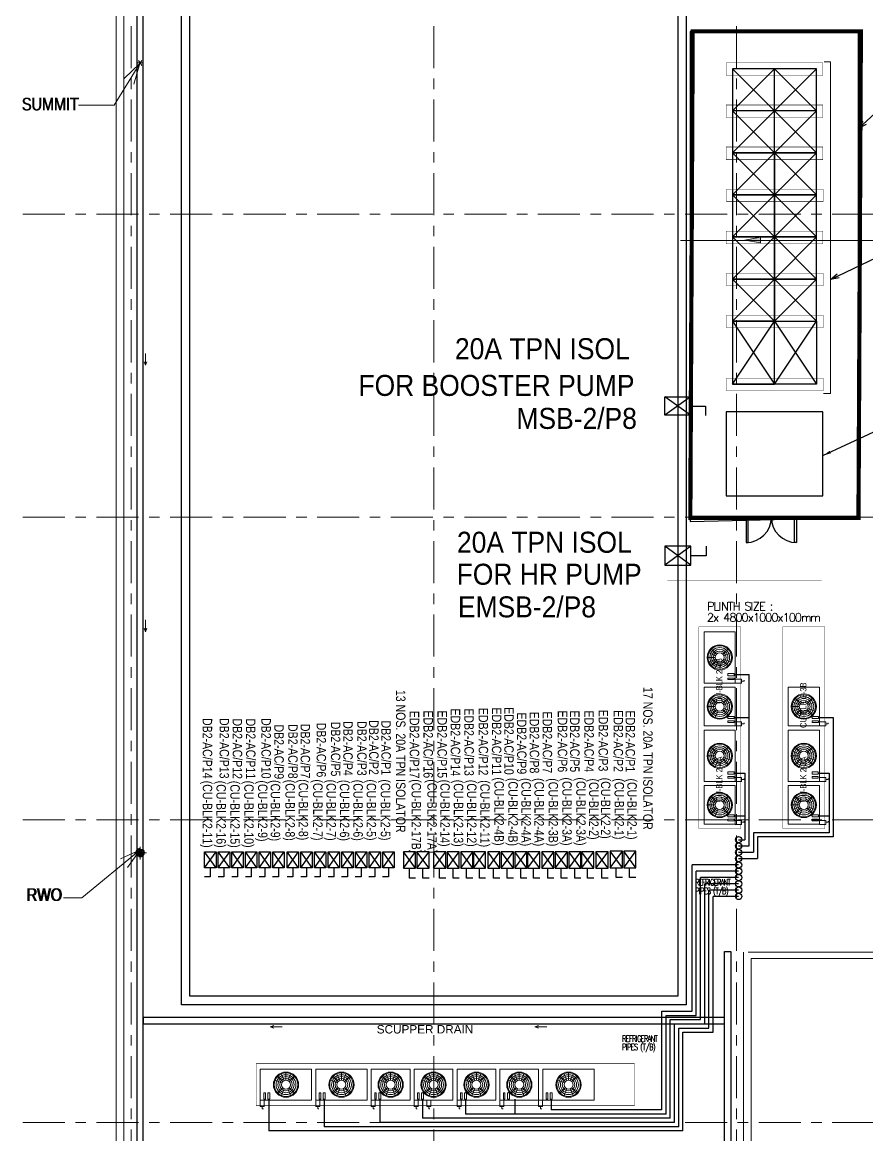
# Model space of a CAD drawing. Header units: millimetres. Extents: x -1834842 to 700335, y -490313101 to 518363.
# Drawn here: x -1215234 to -1195149, y 247276 to 273738 of the extents above; entities that cross this region are included whole.
import ezdxf
from ezdxf.lldxf.tags import DXFTag

# ---------------------------------------------------------------- set-up
doc = ezdxf.new("R2010")
doc.units = ezdxf.units.MM
doc.header["$LTSCALE"] = 0.5
for name, pattern in [('HIDDEN', [9.525, 6.35, -3.175]), ('IDA - Grid Line', [3500, 2000, -500, 500, -500]), ('IDA - Hidden 065', [537.5, 375, -162.5]), ('IDA - Hidden 2-1', [750, 500, -250])]:
    doc.linetypes.add(name, pattern=pattern)
doc.layers.get('0').update_dxf_attribs({"color": 8})
for name, color, linetype in [('0-LOWER ROOF', 7, 'Continuous'), ('E-_LITG _ CKT -EDB', 160, 'HIDDEN'), ('E-Cable Tray', 30, 'CABLE'), ('E-P-Iso-DB', 1, 'Continuous'), ('E-P-Iso-EDB', 160, 'Continuous'), ('E-PWR-FCU', 6, 'Continuous'), ('FENCE LINE', 7, 'S-FENCE'), ('M-_ACON-MVEN-_N', 222, 'Continuous'), ('M-_DWAT----_E-N', 1, 'Continuous'), ('M-_DWATCOPI_E-N', 1, 'Continuous'), ('M-_FIRE----_T-_N', 3, 'Continuous'), ('M-_SANITEXT', 160, 'Continuous'), ('M-ACMV_Condensing Unit', 222, 'Continuous'), ('M-ACMV_Plinth', 5, 'Continuous'), ('M-ACMV_Ref Pipe', 134, '500-1-RP')]:
    doc.layers.add(name, color=color, linetype=linetype)
for name, color, linetype, lineweight in [('A-_ANOT----_A', 7, 'Continuous', 9), ('A-_ANOTTEXT_T', 7, 'Continuous', 9), ('M-_WATR----_E', 7, 'Continuous', 9), ('M-ACMV TEXT', 7, 'Continuous', 5), ('M-ACMV_Control Panel', 1, 'Continuous', 20), ('M-ACMV_Power', 8, 'REFRIGERANT', 25)]:
    doc.layers.add(name, color=color, linetype=linetype, lineweight=lineweight)
for name, color, linetype, lineweight, true_color in [('A-_DETA----_E-1', 6, 'Continuous', 9, 0xff00ff), ('A-_DETA----_E-2', 6, 'IDA - Hidden 065', 9, 0xff00ff), ('A-_DETA----_E-4', 6, 'IDA - Hidden 2-1', 9, 0xff00ff), ('A-_FLOR----_E', 6, 'Continuous', 9, 0xff00ff), ('A-_GENM----_M-9', 5, 'Continuous', 9, 0x0000ff), ('A-_WALL----_E', 6, 'Continuous', 9, 0xff00ff), ('M-_SANIFIXR_E', 6, 'Continuous', 9, 0xff00ff), ('M-_WATR----_E-1', 7, 'Continuous', 9, 0x007f00), ('S-_ANOTGRID_E-1', 9, 'IDA - Grid Line', 9, 0x808080)]:
    doc.layers.add(name, color=color, linetype=linetype, lineweight=lineweight, true_color=true_color)
doc.styles.add('Arial', font='arial.ttf', dxfattribs={"height": 375})
doc.styles.add('Arial Narrow', font='ARIALN.TTF', dxfattribs={"height": 250})
doc.styles.add('Arial Narrow_1', font='ARIALN.TTF', dxfattribs={"height": 90})
doc.styles.add('Arial_3', font='arial.ttf', dxfattribs={"height": 200})
doc.styles.add('ROMANS', font='romans', dxfattribs={"width": 0.75})
doc.styles.add('Style1', font='IC-simplex.shx', dxfattribs={"width": 0.75})
doc.styles.add('X_PSA-022_GRID$0$Arial Narrow', font='ARIALN.TTF')
doc.linetypes.add('500-1-RP', pattern='A,0.75,-0.5,0.75,-0.5,0.75,-0.5,0.75,-1.7,["RP",Standard,S=1,R=0,X=-1,Y=-0.5],-1.7', length=7.9)
tags = doc.linetypes.add('CABLE', pattern='A,40.443179,-4.660885,["CABLE LADDER",Style1,S=5,R=0,X=0,Y=-2.033496],-62.011117,80.886358,-4.367502,["CABLE LADDER",Style1,S=5,R=0,X=0,Y=-2.033496],-59.907263,40.443179', length=292.719483).pattern_tags.tags
tags[19] = DXFTag(74, 10)
tags[6] = DXFTag(74, 10)
tags = doc.linetypes.add('ELE-TRUNKING', pattern='A,60.459334,-4.675852,["ELE",Style1,S=5.6,R=0,X=0,Y=-2.875468],-19.688702', length=84.823888).pattern_tags.tags
tags[6] = DXFTag(74, 10)
doc.linetypes.add('REFRIGERANT', pattern='A,15,-5.08,["R",Standard,S=2.54,R=0,X=-2.54,Y=-1.27],-5.08', length=25.16)
tags = doc.linetypes.add('S-FENCE', pattern='A,0.3,-0.1,["/",Standard,S=0.1,R=0,X=-0.05,Y=-0.05],-0.1', length=0.5).pattern_tags.tags
tags[15:16] = [DXFTag(74, 4), DXFTag(75, 0), DXFTag(340, '0'), DXFTag(46, 1.0), DXFTag(50, 0.0), DXFTag(44, 0.0), DXFTag(45, 0.0)]
tags[4:5] = [DXFTag(74, 4), DXFTag(75, 0), DXFTag(340, '0'), DXFTag(46, 1.0), DXFTag(50, 0.0), DXFTag(44, 0.0), DXFTag(45, 0.0)]
doc.dimstyles.new('STANDARD$7', dxfattribs={"dimscale": 500, "dimtxt": 3, "dimasz": 2, "dimexe": 3, "dimexo": 2, "dimgap": 2, "dimtad": 0, "dimdec": 1, "dimzin": 15, "dimdsep": 46, "dimtxsty": 'ROMANS', "dimcen": 2, "dimdle": 3, "dimclrd": 256, "dimclre": 256, "dimclrt": 6, "dimadec": 0, "dimazin": 0, "dimtfac": 1, "dimtdec": 1, "dimtix": 1, "dimtmove": 2, "dimatfit": 3, "dimfxl": 1, "dimtolj": 1, "dimtzin": 15, "dimarcsym": 0})
doc.dimstyles.new('X_PSA-022_GRID$0$KCL-200', dxfattribs={"dimscale": 200, "dimtxt": 2.5, "dimasz": 1.5, "dimexe": 1, "dimexo": 1, "dimgap": 1, "dimtad": 1, "dimdec": 0, "dimzin": 0, "dimdsep": 46, "dimtxsty": 'X_PSA-022_GRID$0$Arial Narrow', "dimblk": 'X_PSA-022_GRID$0$_ARCHTICK', "dimcen": 1.5, "dimdle": 1, "dimclrt": 256, "dimadec": 0, "dimazin": 0, "dimtfac": 1, "dimtdec": 0, "dimtix": 1, "dimtmove": 2, "dimatfit": 3, "dimfxl": 1, "dimtolj": 1, "dimtzin": 0, "dimlwd": -1, "dimlwe": -1, "dimarcsym": 0})

# ---------------------------------------------------------------- blocks, each defined once
blk = doc.blocks.new('ACMV ISOL')
at = {"layer": 'E-P-Iso-DB'}
for p, q in [((0, 612), (0, 967)), ((0, 967), (229, 967)), ((-221, 612), (221, 0)), ((221, 612), (-221, 0))]:
    blk.add_line(p, q, dxfattribs=at)
blk.add_lwpolyline([(-221, 612), (221, 612), (221, 0), (-221, 0)], close=True, dxfattribs=at)
blk = doc.blocks.new('3P ISO EDB')
at = {"layer": 'E-P-Iso-EDB'}
for p, q in [((-336, 530), (47, 9)), ((47, 530), (-336, 9))]:
    blk.add_line(p, q, dxfattribs=at)
blk.add_lwpolyline([(47, 837), (-149, 837), (-149, 530)], dxfattribs=at)
blk.add_lwpolyline([(-336, 530), (47, 530), (47, 9), (-336, 9)], close=True, dxfattribs=at)
blk = doc.blocks.new('3P ISO DB')
at = {"layer": 'E-P-Iso-DB'}
for p, q in [((149, 455), (149, 677)), ((149, 677), (292, 677)), ((11, 455), (287, 72)), ((287, 455), (11, 72))]:
    blk.add_line(p, q, dxfattribs=at)
blk.add_lwpolyline([(11, 455), (287, 455), (287, 72), (11, 72)], close=True, dxfattribs=at)
blk = doc.blocks.new('IDA - Floor Trap Cover - Floor Trap Cover-4017786-BLK2 LOWER ROOF RAIN WATER DOWN PIPE')
at = {"layer": 'M-_SANIFIXR_E'}
for p, q in [((-75, -75), (-75, 75)), ((-13, 54), (-13, 67)), ((-13, 67), (12, 67)), ((12, 67), (12, 54)), ((75, 75), (75, -75)), ((75, -75), (-75, -75))]:
    blk.add_line(p, q, dxfattribs=at)
for centre in [(-45, 0), (-44, 11), (-39, 23), (-33, 0), (-32, 32), (-30, 12), (-23, 39), (-23, 23), (-20, 0), (-14, 14), (-12, 30), (-11, 44), (-5, 5), (0, 45), (0, 33), (0, 20), (5, 5), (11, 44), (12, 30), (14, 14), (20, 0), (23, 39), (23, 23), (30, 12), (32, 32), (33, 0), (39, 23), (44, 11), (45, 0), (-44, -11), (-39, -23), (-32, -32), (-30, -12), (-23, -23), (-23, -39), (-14, -14), (-12, -30), (-11, -44), (-5, -5), (0, -20), (0, -33), (0, -45), (5, -5), (11, -44), (12, -30), (14, -14), (23, -23), (23, -39), (30, -12), (32, -32), (39, -23), (44, -11)]:
    blk.add_circle(centre, 5, dxfattribs=at)
for centre, radius, start, end in [((0, 0), 55, 103.1366, 256.95), ((0, 0), 55, 283.05, 76.8634), ((0, -55), 12.5, 173.475, 6.525)]:
    blk.add_arc(centre, radius, start, end, dxfattribs=at)
blk = doc.blocks.new('blk2 drain arrow - blk2 drain arrow-4025471-BLK2 LOWER ROOF RAIN WATER DOWN PIPE')
at = {"layer": 'A-_GENM----_M-9'}
for p, q in [((-285, 0), (-198, 32)), ((0, 0), (-285, 0)), ((-285, 0), (-198, -32))]:
    blk.add_line(p, q, dxfattribs=at)
blk = doc.blocks.new('PUCY')
at = {"layer": 'M-_ACON-MVEN-_N', "color": 8, "linetype": 'ByBlock', "lineweight": 0, "ltscale": 100}
for p, q in [((1101653, 56603), (1101653, 55863)), ((1101653, 56603), (1102573, 56603)), ((1102037, 56309), (1101901, 56445)), ((1101998, 56510), (1102072, 56332)), ((1102154, 56332), (1102228, 56510)), ((1102189, 56309), (1102325, 56445)), ((1102573, 56603), (1102573, 55863)), ((1101901, 56021), (1102037, 56157)), ((1101998, 55956), (1102072, 56134)), ((1102113, 55933), (1102113, 56126)), ((1102154, 56134), (1102228, 55956)), ((1102325, 56021), (1102189, 56157)), ((1102390, 56118), (1102212, 56192)), ((1101653, 55863), (1102573, 55863))]:
    blk.add_line(p, q, dxfattribs=at)
at = {"layer": 'M-_ACON-MVEN-_N', "color": 8, "lineweight": 0}
for points in [[(1102348, 56428), (1102348, 56578), (1102398, 56578), (1102398, 56428)], [(1102454, 56428), (1102454, 56578), (1102492, 56578), (1102492, 56428)]]:
    blk.add_lwpolyline(points, close=True, dxfattribs=at)
at = {"layer": 'M-_ACON-MVEN-_N', "color": 8, "linetype": 'ByBlock', "lineweight": 0, "ltscale": 100}
for radius in [300, 279, 236, 193, 193, 150, 107]:
    blk.add_circle((1102113, 56233), radius, dxfattribs=at)
blk = doc.blocks.new('A$C8dc4c4a2')
at = {"layer": 'M-ACMV_Control Panel', "color": 8, "lineweight": 5}
blk.add_lwpolyline([(0, 57), (0, -38), (151, -38), (151, 57)], close=True, dxfattribs=at)
blk.add_lwpolyline([(151, 10), (208, 10), (208, 35)], dxfattribs=at)
blk = doc.blocks.new('A$C85aab3c4')
at = {"layer": 'M-ACMV_Condensing Unit', "color": 8, "linetype": 'ByBlock', "lineweight": 0, "ltscale": 100}
for p, q in [((-610, 0), (-610, -740)), ((-610, 0), (610, 0)), ((610, 0), (610, -740)), ((-76, -294), (-212, -158)), ((-115, -93), (-41, -271)), ((41, -271), (115, -93)), ((76, -294), (212, -158)), ((-212, -582), (-76, -446)), ((-115, -647), (-41, -469)), ((0, -670), (0, -477)), ((41, -469), (115, -647)), ((212, -582), (76, -446)), ((277, -485), (99, -411)), ((-610, -740), (610, -740))]:
    blk.add_line(p, q, dxfattribs=at)
at = {"layer": 'M-ACMV_Condensing Unit', "color": 8, "lineweight": 0}
for points in [[(385, -175), (385, -25), (435, -25), (435, -175)], [(491, -175), (491, -25), (529, -25), (529, -175)]]:
    blk.add_lwpolyline(points, close=True, dxfattribs=at)
at = {"layer": 'M-ACMV_Condensing Unit', "color": 8, "linetype": 'ByBlock', "lineweight": 0, "ltscale": 100}
for radius in [300, 279, 236, 193, 193, 150, 107]:
    blk.add_circle((0, -370), radius, dxfattribs=at)
blk = doc.blocks.new('X_PSA-022_GRID$0$_ARCHTICK')
at = {"linetype": 'ByBlock', "const_width": 0.267}
blk.add_lwpolyline([(0.47, 0.47), (-0.47, -0.47)], dxfattribs=at)
blk = doc.blocks.new('BLK2-LOWER ROOF')
at = {"layer": 'A-_ANOTTEXT_T'}
blk.add_hatch(color=8, dxfattribs=at).paths.add_polyline_path([(-34990.2, -82564.7), (-34615.2, -82630.8), (-34615.2, -82498.6)])
at = {"color": 8}
for points in [[(-49302.9, -118020.9), (-49302.9, -38670.9), (-49452.9, -38670.9), (-49452.9, -118020.9)], [(-48391.8, -50907.3), (-36387.8, -50907.3), (-36387.8, -100753), (-48391.8, -100753)], [(-48191.8, -51107.3), (-36587.8, -51107.3), (-36587.8, -100553), (-48191.8, -100553)], [(-35476.6, -118022.4), (-35476.6, -99490.9), (-35326.6, -99490.9), (-35326.6, -118022.4)], [(-49302.9, -101208), (-35476.6, -101208), (-35476.6, -101058), (-49302.9, -101058)]]:
    blk.add_lwpolyline(points, close=True, dxfattribs=at)
at = {"color": 8, "lineweight": 9}
blk.add_lwpolyline([(-33100.8, -78324.3), (-32952.2, -78324.3), (-32952.2, -86213.1), (-33117.5, -86213.1)], dxfattribs=at)
at = {"layer": 'A-_ANOTTEXT_T', "color": 8}
for p, q in [((-49378, -78364.1), (-49994.3, -79359.8)), ((-49378, -78364.1), (-49994.3, -79359.8)), ((-49378, -78364.1), (-49755.1, -78718.7)), ((-49378, -78364.1), (-49755.1, -78718.7)), ((-49378, -78364.1), (-49527.3, -78859.8)), ((-49378, -78364.1), (-49527.3, -78859.8)), ((-50405.4, -79359.8), (-50840.8, -79359.8)), ((-50405.4, -79359.8), (-50840.8, -79359.8)), ((-49994.3, -79359.8), (-50405.4, -79359.8)), ((-49994.3, -79359.8), (-50405.4, -79359.8)), ((-34615.2, -82498.6), (-34990.2, -82564.7)), ((-34615.2, -82630.8), (-34615.2, -82498.6)), ((-36521.8, -82574.7), (-19645.6, -82574.7)), ((-34990.2, -82564.7), (-34615.2, -82630.8)), ((-49371.8, -97071.4), (-50762.9, -98211.1)), ((-49371.8, -97071.4), (-50762.9, -98211.1)), ((-49371.8, -97071.4), (-49843.5, -97284.6)), ((-49371.8, -97071.4), (-49843.5, -97284.6)), ((-49371.8, -97071.4), (-49673.7, -97491.9)), ((-49371.8, -97071.4), (-49673.7, -97491.9)), ((-50762.9, -98211.1), (-51197.9, -98211.1)), ((-50762.9, -98211.1), (-51197.9, -98211.1))]:
    blk.add_line(p, q, dxfattribs=at)
at = {"layer": 'A-_DETA----_E-1', "color": 8}
for p, q in [((-49372.9, -78352.4), (-49415.9, -78290.9)), ((-49372.9, -78352.4), (-49415.9, -78290.9)), ((-49372.9, -78352.4), (-49329.9, -78290.9)), ((-49372.9, -78352.4), (-49329.9, -78290.9)), ((-49447.9, -78352.4), (-49297.9, -78352.4)), ((-49447.9, -78352.4), (-49297.9, -78352.4)), ((-49372.9, -78352.4), (-49415.9, -78413.8)), ((-49372.9, -78352.4), (-49415.9, -78413.8)), ((-49372.9, -78352.4), (-49332.8, -78409.7)), ((-49372.9, -78352.4), (-49332.8, -78409.7))]:
    blk.add_line(p, q, dxfattribs=at)
at = {"layer": 'A-_DETA----_E-2', "color": 8}
blk.add_circle((-49373.5, -97135.8), 100, dxfattribs=at)
blk.add_circle((-49373.5, -97135.8), 100, dxfattribs=at)
at = {"layer": 'A-_DETA----_E-4', "color": 8}
blk.add_circle((-49377.3, -97134.1), 75, dxfattribs=at)
blk.add_circle((-49377.3, -97134.1), 75, dxfattribs=at)
at = {"layer": 'A-_FLOR----_E', "color": 8}
for p, q in [((-49453.8, -97211.1), (-49453.8, -97061.1)), ((-49453.8, -97061.1), (-49303.8, -97061.1)), ((-49453.8, -97211.1), (-49453.8, -97061.1)), ((-49453.8, -97061.1), (-49303.8, -97061.1)), ((-49303.8, -97211.1), (-49453.8, -97211.1)), ((-49303.8, -97211.1), (-49453.8, -97211.1))]:
    blk.add_line(p, q, dxfattribs=at)
at = {"layer": 'A-_GENM----_M-9', "color": 8}
for p, q in [((-49244.7, -85544.6), (-49276.3, -85457.9)), ((-49244.7, -85259.6), (-49244.7, -85544.6)), ((-49244.7, -85544.6), (-49213.2, -85457.9)), ((-49244.7, -91884.6), (-49276.3, -91797.9)), ((-49244.7, -91599.6), (-49244.7, -91884.6)), ((-49244.7, -91884.6), (-49213.2, -91797.9)), ((-46279.3, -101282), (-46192.7, -101250.4)), ((-46279.3, -101282), (-46192.7, -101313.5)), ((-45994.3, -101282), (-46279.3, -101282)), ((-39986.2, -101282), (-39899.5, -101250.4)), ((-39986.2, -101282), (-39899.5, -101313.5)), ((-39701.2, -101282), (-39986.2, -101282))]:
    blk.add_line(p, q, dxfattribs=at)
at = {"layer": 'A-_WALL----_E', "color": 8}
for p, q in [((-49939.8, -118227.4), (-49939.8, -38477.4)), ((-49759.8, -38627.4), (-49759.8, -118077.4)), ((-35019.8, -118077.4), (-35019.8, -99502.4)), ((-34914.8, -99502.4), (-31039.8, -99502.4)), ((-34839.8, -99652.4), (-34839.8, -118227.4)), ((-31039.8, -99652.4), (-34839.8, -99652.4))]:
    blk.add_line(p, q, dxfattribs=at)
at = {"layer": 'FENCE LINE', "color": 8, "ltscale": 2500}
for p, q in [((-32288.2, -77598), (-36288.2, -77602.1)), ((-36288.2, -77602.1), (-36288.2, -89262.1)), ((-32288.2, -89162.1), (-32288.2, -77598)), ((-36288.2, -89262.1), (-32288.2, -89162.1))]:
    blk.add_line(p, q, dxfattribs=at)
at = {"layer": 'FENCE LINE', "color": 8}
for p, q in [((-34960.7, -89162.1), (-34960.7, -89762.1)), ((-34910.7, -89762.1), (-34910.7, -89162.1)), ((-33810.7, -89762.1), (-33810.7, -89162.1)), ((-33760.7, -89162.1), (-33760.7, -89762.1)), ((-34960.7, -89762.1), (-34910.7, -89762.1)), ((-33760.7, -89762.1), (-33810.7, -89762.1))]:
    blk.add_line(p, q, dxfattribs=at)
at = {"layer": 'FENCE LINE', "color": 8, "ltscale": 2500, "const_width": 100}
blk.add_lwpolyline([(-32288.2, -89172.7), (-36288.2, -89173.1), (-36231.1, -77600.2), (-32231.1, -77599.8)], close=True, dxfattribs=at)
at = {"layer": 'FENCE LINE', "color": 8}
for centre, start, end in [((-34960.7, -89162.1), 270, 0), ((-33760.7, -89162.1), 180, 270)]:
    blk.add_arc(centre, 600, start, end, dxfattribs=at)
at = {"layer": 'M-_DWAT----_E-N', "color": 8}
for p, q in [((-35288.2, -78492.1), (-34288.2, -79492.1)), ((-35288.2, -78492.1), (-34288.2, -79492.1)), ((-35288.2, -78492.1), (-34288.2, -79492.1)), ((-35288.2, -78492.1), (-34288.2, -79492.1)), ((-35288.2, -78492.1), (-34288.2, -79492.1)), ((-35288.2, -78492.1), (-34288.2, -79492.1)), ((-35288.2, -79492.1), (-34288.2, -78492.1)), ((-35288.2, -78492.1), (-34288.2, -79492.1)), ((-34288.2, -80492.1), (-34288.2, -78492.1)), ((-34288.2, -80492.1), (-34288.2, -78492.1)), ((-34288.2, -79492.1), (-33288.2, -78492.1)), ((-34288.2, -78492.1), (-33288.2, -79492.1)), ((-34288.2, -80492.1), (-34288.2, -78492.1)), ((-34288.2, -80492.1), (-34288.2, -78492.1)), ((-34288.2, -79492.1), (-33288.2, -78492.1)), ((-34288.2, -78492.1), (-33288.2, -79492.1)), ((-34288.2, -80492.1), (-34288.2, -78492.1)), ((-34288.2, -80492.1), (-34288.2, -78492.1)), ((-34288.2, -79492.1), (-33288.2, -78492.1)), ((-34288.2, -78492.1), (-33288.2, -79492.1)), ((-34288.2, -80492.1), (-34288.2, -78492.1)), ((-34288.2, -80492.1), (-34288.2, -78492.1)), ((-34288.2, -79492.1), (-33288.2, -78492.1)), ((-34288.2, -78492.1), (-33288.2, -79492.1)), ((-34288.2, -80492.1), (-34288.2, -78492.1)), ((-34288.2, -80492.1), (-34288.2, -78492.1)), ((-34288.2, -79492.1), (-33288.2, -78492.1)), ((-34288.2, -78492.1), (-33288.2, -79492.1)), ((-34288.2, -80492.1), (-34288.2, -78492.1)), ((-34288.2, -80492.1), (-34288.2, -78492.1)), ((-34288.2, -79492.1), (-33288.2, -78492.1)), ((-34288.2, -78492.1), (-33288.2, -79492.1)), ((-34288.2, -80492.1), (-34288.2, -78492.1)), ((-34288.2, -80492.1), (-34288.2, -78492.1)), ((-34288.2, -79492.1), (-33288.2, -78492.1)), ((-34288.2, -78492.1), (-33288.2, -79492.1)), ((-33288.2, -79492.1), (-35288.2, -79492.1)), ((-35288.2, -80492.1), (-34288.2, -79492.1)), ((-35288.2, -79492.1), (-34288.2, -80492.1)), ((-33288.2, -79492.1), (-35288.2, -79492.1)), ((-35288.2, -80492.1), (-34288.2, -79492.1)), ((-35288.2, -79492.1), (-34288.2, -80492.1)), ((-33288.2, -79492.1), (-35288.2, -79492.1)), ((-35288.2, -80492.1), (-34288.2, -79492.1)), ((-35288.2, -79492.1), (-34288.2, -80492.1)), ((-35288.2, -80492.1), (-34288.2, -79492.1)), ((-35288.2, -79492.1), (-34288.2, -80492.1)), ((-35288.2, -80492.1), (-34288.2, -79492.1)), ((-35288.2, -79492.1), (-34288.2, -80492.1)), ((-33288.2, -79492.1), (-35288.2, -79492.1)), ((-35288.2, -80492.1), (-34288.2, -79492.1)), ((-35288.2, -79492.1), (-34288.2, -80492.1)), ((-35288.2, -80492.1), (-34288.2, -79492.1)), ((-35288.2, -79492.1), (-34288.2, -80492.1)), ((-34288.2, -80492.1), (-33288.2, -79492.1)), ((-34288.2, -79492.1), (-33288.2, -80492.1)), ((-34288.2, -80492.1), (-33288.2, -79492.1)), ((-34288.2, -79492.1), (-33288.2, -80492.1)), ((-34288.2, -80492.1), (-33288.2, -79492.1)), ((-34288.2, -79492.1), (-33288.2, -80492.1)), ((-34288.2, -80492.1), (-33288.2, -79492.1)), ((-34288.2, -79492.1), (-33288.2, -80492.1)), ((-34288.2, -80492.1), (-33288.2, -79492.1)), ((-34288.2, -79492.1), (-33288.2, -80492.1)), ((-34288.2, -80492.1), (-33288.2, -79492.1)), ((-34288.2, -79492.1), (-33288.2, -80492.1)), ((-34288.2, -80492.1), (-33288.2, -79492.1)), ((-34288.2, -79492.1), (-33288.2, -80492.1)), ((-35288.2, -81492.1), (-34288.2, -80492.1)), ((-35288.2, -80492.1), (-34288.2, -81492.1)), ((-34288.2, -81492.1), (-33288.2, -80492.1)), ((-34288.2, -80492.1), (-33288.2, -81492.1)), ((-33288.2, -81492.1), (-35288.2, -81492.1)), ((-33288.2, -81492.1), (-35288.2, -81492.1)), ((-33288.2, -81492.1), (-35288.2, -81492.1)), ((-33288.2, -81492.1), (-35288.2, -81492.1)), ((-35288.2, -82492.1), (-34288.2, -81492.1)), ((-35288.2, -81492.1), (-34288.2, -82492.1)), ((-34288.2, -82492.1), (-33288.2, -81492.1)), ((-34288.2, -81492.1), (-33288.2, -82492.1)), ((-33288.2, -82492.1), (-35288.2, -82492.1)), ((-33288.2, -82492.1), (-35288.2, -82492.1)), ((-33288.2, -82492.1), (-35288.2, -82492.1)), ((-33288.2, -82492.1), (-35288.2, -82492.1)), ((-35288.2, -83492.1), (-34288.2, -82492.1)), ((-35288.2, -82492.1), (-34288.2, -83492.1)), ((-34288.2, -83492.1), (-33288.2, -82492.1)), ((-34288.2, -82492.1), (-33288.2, -83492.1)), ((-33288.2, -83492.1), (-35288.2, -83492.1)), ((-33288.2, -83492.1), (-35288.2, -83492.1)), ((-33288.2, -83492.1), (-35288.2, -83492.1)), ((-33288.2, -83492.1), (-35288.2, -83492.1)), ((-35288.2, -84492.1), (-34288.2, -83492.1)), ((-35288.2, -83492.1), (-34288.2, -84492.1)), ((-34288.2, -84492.1), (-33288.2, -83492.1)), ((-34288.2, -83492.1), (-33288.2, -84492.1)), ((-35288.2, -84492.1), (-34288.2, -85992.1)), ((-35288.2, -85992.1), (-34288.2, -84492.1)), ((-34288.2, -85992.1), (-33288.2, -84492.1)), ((-34288.2, -84492.1), (-33288.2, -85992.1)), ((-33288.2, -85992.1), (-35288.2, -85992.1)), ((-33288.2, -85992.1), (-35288.2, -85992.1)), ((-33288.2, -85992.1), (-35288.2, -85992.1)), ((-33288.2, -85992.1), (-35288.2, -85992.1))]:
    blk.add_line(p, q, dxfattribs=at)
for points in [[(-33288.2, -78492.1), (-35288.2, -78492.1), (-35288.2, -80492.1), (-33288.2, -80492.1)], [(-33288.2, -78492.1), (-35288.2, -78492.1), (-35288.2, -80492.1), (-33288.2, -80492.1)], [(-33288.2, -78492.1), (-35288.2, -78492.1), (-35288.2, -80492.1), (-33288.2, -80492.1)], [(-33288.2, -78492.1), (-35288.2, -78492.1), (-35288.2, -81492.1), (-33288.2, -81492.1)], [(-34288.2, -81492.1), (-34288.2, -80492.1), (-35288.2, -80492.1), (-35288.2, -81492.1)], [(-33288.2, -81492.1), (-33288.2, -80492.1), (-34288.2, -80492.1), (-34288.2, -81492.1)], [(-34288.2, -82492.1), (-34288.2, -81492.1), (-35288.2, -81492.1), (-35288.2, -82492.1)], [(-33288.2, -82492.1), (-33288.2, -81492.1), (-34288.2, -81492.1), (-34288.2, -82492.1)], [(-34288.2, -83492.1), (-34288.2, -82492.1), (-35288.2, -82492.1), (-35288.2, -83492.1)], [(-33288.2, -83492.1), (-33288.2, -82492.1), (-34288.2, -82492.1), (-34288.2, -83492.1)], [(-34288.2, -84492.1), (-34288.2, -83492.1), (-35288.2, -83492.1), (-35288.2, -84492.1)], [(-33288.2, -84492.1), (-33288.2, -83492.1), (-34288.2, -83492.1), (-34288.2, -84492.1)], [(-34288.2, -85992.1), (-34288.2, -84492.1), (-35288.2, -84492.1), (-35288.2, -85992.1)], [(-34288.2, -85992.1), (-34288.2, -84492.1), (-33288.2, -84492.1), (-33288.2, -85992.1)]]:
    blk.add_lwpolyline(points, close=True, dxfattribs=at)
at = {"layer": 'M-_DWATCOPI_E-N', "color": 8}
blk.add_lwpolyline([(-33138.2, -88652.3), (-33138.2, -86652.3), (-35438.2, -86652.3), (-35438.2, -88652.3)], close=True, dxfattribs=at)
at = {"layer": 'M-_SANIFIXR_E', "color": 8}
for p, q in [((-49453.8, -97211.1), (-49453.8, -97061.1)), ((-49453.8, -97061.1), (-49303.8, -97061.1)), ((-49303.8, -97211.1), (-49453.8, -97211.1)), ((-49325.2, -97123.6), (-49311.3, -97123.6)), ((-49311.3, -97148.6), (-49325.2, -97148.6)), ((-49311.3, -97123.6), (-49311.3, -97148.6))]:
    blk.add_line(p, q, dxfattribs=at)
for centre in [(-49417.6, -97113.4), (-49410.6, -97104.3), (-49401.8, -97113.2), (-49401.5, -97097.3), (-49391.2, -97106.1), (-49390.1, -97092.6), (-49378.8, -97091.1), (-49378.8, -97103.6), (-49378.8, -97116.1), (-49367.4, -97092.6), (-49366.3, -97106.1), (-49356, -97097.3), (-49355.8, -97113.2), (-49347, -97104.3), (-49339.9, -97113.4), (-49423.8, -97136.1), (-49422.3, -97124.7), (-49422.3, -97147.5), (-49417.6, -97158.9), (-49411.3, -97136.1), (-49410.6, -97168), (-49408.8, -97123.7), (-49408.8, -97148.6), (-49401.8, -97159.1), (-49401.6, -97174.9), (-49398.8, -97136.1), (-49392.9, -97122), (-49392.9, -97150.3), (-49391.2, -97166.2), (-49390.2, -97179.7), (-49384.1, -97130.8), (-49384.1, -97141.4), (-49378.8, -97156.1), (-49378.8, -97168.6), (-49378.8, -97181.1), (-49373.5, -97130.8), (-49373.5, -97141.4), (-49367.4, -97179.7), (-49366.3, -97166.2), (-49364.6, -97122), (-49364.6, -97150.3), (-49358.8, -97136.1), (-49356, -97175), (-49355.8, -97159.1), (-49348.7, -97123.7), (-49348.7, -97148.6), (-49347, -97168), (-49346.3, -97136.1), (-49340, -97158.9), (-49335.2, -97124.8), (-49335.2, -97147.5), (-49333.8, -97136.1)]:
    blk.add_circle(centre, 5, dxfattribs=at)
for centre, radius, start, end in [((-49378.8, -97136.1), 55, 13.13656, 166.95004), ((-49433.8, -97136.1), 12.5, 83.47502, 276.52498), ((-49378.8, -97136.1), 55, 193.04996, 346.86344)]:
    blk.add_arc(centre, radius, start, end, dxfattribs=at)
at = {"layer": 'M-_WATR----_E', "color": 8}
for p, q in [((-49373.9, -96996.6), (-49373.9, -97296.6)), ((-49373.9, -96996.6), (-49373.9, -97296.6)), ((-49523.5, -97139.3), (-49223.5, -97139.3)), ((-49523.5, -97139.3), (-49223.5, -97139.3))]:
    blk.add_line(p, q, dxfattribs=at)
at = {"layer": 'M-_WATR----_E-1', "color": 8}
for start, end in [(0, 180), (0, 180), (180, 0), (180, 0)]:
    blk.add_arc((-49373.5, -97139.3), 84.1, start, end, dxfattribs=at)
at = {"layer": 'M-ACMV_Plinth', "color": 8, "const_width": 10}
for points in [[(-33138.2, -78652.1), (-33138.2, -78352.1), (-35438.2, -78352.1), (-35438.2, -78652.1)], [(-33138.2, -79652.1), (-33138.2, -79352.1), (-35438.2, -79352.1), (-35438.2, -79652.1)], [(-33138.2, -80652.1), (-33138.2, -80352.1), (-35438.2, -80352.1), (-35438.2, -80652.1)], [(-33130.1, -81652.1), (-33130.1, -81352.1), (-35430.1, -81352.1), (-35430.1, -81652.1)], [(-33138.2, -82652.1), (-33138.2, -82352.1), (-35438.2, -82352.1), (-35438.2, -82652.1)], [(-33130.1, -83652.1), (-33130.1, -83352.1), (-35430.1, -83352.1), (-35430.1, -83652.1)], [(-33130.1, -84652.1), (-33130.1, -84352.1), (-35430.1, -84352.1), (-35430.1, -84652.1)], [(-33130.1, -86152.1), (-33130.1, -85852.1), (-35430.1, -85852.1), (-35430.1, -86152.1)], [(-33138.2, -88652.3), (-33138.2, -86652.3), (-35438.2, -86652.3), (-35438.2, -88652.3)], [(-36088.2, -96562.1), (-36088.2, -91762.1), (-35088.2, -91762.1), (-35088.2, -96562.1)], [(-36088.2, -96562.1), (-36088.2, -91762.1), (-35088.2, -91762.1), (-35088.2, -96562.1)], [(-34088.2, -96562.1), (-34088.2, -91762.1), (-33088.2, -91762.1), (-33088.2, -96562.1)], [(-34088.2, -96562.1), (-34088.2, -91762.1), (-33088.2, -91762.1), (-33088.2, -96562.1)], [(-46614.8, -102154.6), (-37614.8, -102154.6), (-37614.8, -103154.6), (-46614.8, -103154.6)], [(-46614.8, -102154.6), (-37614.8, -102154.6), (-37614.8, -103154.6), (-46614.8, -103154.6)]]:
    blk.add_lwpolyline(points, close=True, dxfattribs=at)
at = {"layer": 'M-ACMV_Ref Pipe', "color": 8, "ltscale": 0.25}
for p, q in [((-35243.2, -92902.1), (-34888.2, -92902.1)), ((-35243.2, -93922.1), (-34888.2, -93922.1)), ((-33243.2, -93922.1), (-32888.2, -93922.1)), ((-32888.2, -93922.1), (-32888.2, -96762.1)), ((-35243.2, -95242.1), (-34988.2, -95242.1)), ((-34988.2, -95242.1), (-34988.2, -96827.4)), ((-33243.2, -95242.1), (-32988.2, -95242.1)), ((-32988.2, -95242.1), (-32988.2, -96662.1)), ((-35243.2, -96262.1), (-34988.2, -96262.1)), ((-33243.2, -96262.1), (-32988.2, -96262.1)), ((-35139.8, -96827.4), (-34988.2, -96827.4)), ((-34788.2, -96662.1), (-34788.2, -97127.4)), ((-32988.2, -96662.1), (-34788.2, -96662.1)), ((-34688.2, -96762.1), (-34688.2, -97277.4)), ((-32888.2, -96762.1), (-34688.2, -96762.1)), ((-35139.8, -97127.4), (-34788.2, -97127.4)), ((-35139.8, -97277.4), (-34688.2, -97277.4)), ((-36246.4, -100906.7), (-36246.4, -97427.4)), ((-35139.8, -97427.4), (-36246.4, -97427.4)), ((-36146.4, -101006.7), (-36146.4, -97577.4)), ((-35139.8, -97577.4), (-36146.4, -97577.4)), ((-36046.4, -101106.7), (-36046.4, -97727.4)), ((-35139.8, -97727.4), (-36046.4, -97727.4)), ((-35946.4, -101206.7), (-35946.4, -97877.4)), ((-35139.8, -97877.4), (-35946.4, -97877.4)), ((-35846.4, -101306.7), (-35846.4, -98027.4)), ((-35139.8, -98027.4), (-35846.4, -98027.4)), ((-35746.4, -101406.7), (-35746.4, -98177.4)), ((-35139.8, -98177.4), (-35746.4, -98177.4)), ((-36964.8, -103254.6), (-36964.8, -100906.7)), ((-36964.8, -100906.7), (-36246.4, -100906.7)), ((-36864.8, -103354.6), (-36864.8, -101006.7)), ((-36864.8, -101006.7), (-36146.4, -101006.7)), ((-36764.8, -103454.6), (-36764.8, -101106.7)), ((-36764.8, -101106.7), (-36046.4, -101106.7)), ((-36664.8, -103554.6), (-36664.8, -101206.7)), ((-36664.8, -101206.7), (-35946.4, -101206.7)), ((-36564.8, -103654.6), (-36564.8, -101306.7)), ((-36564.8, -101306.7), (-35846.4, -101306.7)), ((-36464.8, -103754.6), (-36464.8, -101406.7)), ((-36464.8, -101406.7), (-35746.4, -101406.7)), ((-46314.8, -102999.6), (-46314.8, -103754.6)), ((-44994.8, -102999.6), (-44994.8, -103654.6)), ((-43674.8, -102999.6), (-43674.8, -103554.6)), ((-42654.8, -102999.6), (-42654.8, -103454.6)), ((-41634.8, -102999.6), (-41634.8, -103354.6)), ((-40464.8, -102999.6), (-40464.8, -103354.6)), ((-39594.8, -102999.6), (-39594.8, -103254.6)), ((-36764.8, -103454.6), (-42654.8, -103454.6)), ((-36864.8, -103354.6), (-41634.8, -103354.6)), ((-36964.8, -103254.6), (-39594.8, -103254.6)), ((-36564.8, -103654.6), (-44994.8, -103654.6)), ((-36664.8, -103554.6), (-43674.8, -103554.6)), ((-36464.8, -103754.6), (-46314.8, -103754.6))]:
    blk.add_line(p, q, dxfattribs=at)
blk.add_lwpolyline([(-35139.8, -96977.4), (-34889.3, -96976.6), (-34888.2, -92902.1)], dxfattribs=at)
at = {"layer": 'M-ACMV_Ref Pipe', "color": 8, "linetype": 'Continuous'}
for centre in [(-35139.8, -96827.4), (-35139.8, -96977.4), (-35139.8, -97127.4), (-35139.8, -97277.4), (-35139.8, -97427.4), (-35139.8, -97577.4), (-35139.8, -97727.4), (-35139.8, -97877.4), (-35139.8, -98027.4), (-35139.8, -98177.4)]:
    blk.add_circle(centre, 75, dxfattribs=at)
at = {"layer": 'S-_ANOTGRID_E-1', "color": 8}
for p, q in [((-49589.8, -19724.1), (-49589.8, -122559.3)), ((-42389.8, -19724.1), (-42389.8, -122559.3)), ((-35189.8, -19724.1), (-35189.8, -122559.3)), ((-52161.9, -81952.4), (-5336.8, -81952.4)), ((-52161.9, -89152.4), (-5336.8, -89152.4)), ((-52161.9, -96352.4), (-5336.8, -96352.4)), ((-52161.9, -103552.4), (-5336.8, -103552.4))]:
    blk.add_line(p, q, dxfattribs=at)
at = {"layer": 'A-_GENM----_M-9', "color": 8, "rotation": 90.00000000000024}
for p in [(-49244.7, -85259.6), (-49244.7, -91599.6)]:
    blk.add_blockref('blk2 drain arrow - blk2 drain arrow-4025471-BLK2 LOWER ROOF RAIN WATER DOWN PIPE', p, dxfattribs=at)
at = {"layer": 'A-_GENM----_M-9', "color": 8}
for p in [(-45994.3, -101282), (-39701.2, -101282)]:
    blk.add_blockref('blk2 drain arrow - blk2 drain arrow-4025471-BLK2 LOWER ROOF RAIN WATER DOWN PIPE', p, dxfattribs=at)
at = {"layer": 'M-_SANIFIXR_E', "color": 8, "rotation": 269.9999999999997}
blk.add_blockref('IDA - Floor Trap Cover - Floor Trap Cover-4017786-BLK2 LOWER ROOF RAIN WATER DOWN PIPE', (-49378.8, -97136.1), dxfattribs=at)
at = {"layer": 'M-ACMV_Condensing Unit', "color": 8}
for p, rotation in [((-35218.2, -92492.1), 270), ((-35218.2, -94832.1), 270), ((-33218.2, -94832.1), 270), ((-45904.8, -103024.6), 180), ((-44584.8, -103024.6), 180), ((-39184.8, -103024.6), 180)]:
    blk.add_blockref('A$C85aab3c4', p, dxfattribs=dict(at, rotation=rotation))
at = {"layer": 'M-ACMV_Condensing Unit', "color": 8, "linetype": 'ByBlock', "lineweight": 0, "ltscale": 100}
for p, rotation in [((-91821.1, 1008450.7), 270), ((-89821.1, 1008450.7), 270), ((-91821.1, 1006110.7), 270), ((-89821.1, 1006110.7), 270), ((1058698, -46421.7), 180), ((1059718, -46421.7), 180), ((1060738, -46421.7), 180), ((1061758, -46421.7), 180)]:
    blk.add_blockref('PUCY', p, dxfattribs=dict(at, rotation=rotation))
at = {"layer": 'M-ACMV_Power', "color": 8, "linetype": 'ByBlock', "lineweight": 30}
for p in [(-35218.2, -93064.6), (-35218.2, -94084.6), (-33218.2, -94084.6), (-35218.2, -95404.6), (-33218.2, -95404.6), (-35218.2, -96424.6), (-33218.2, -96424.6)]:
    blk.add_blockref('A$C8dc4c4a2', p, dxfattribs=at)
at = {"layer": 'M-ACMV_Power', "color": 8, "linetype": 'ByBlock', "lineweight": 30, "rotation": 270}
for p in [(-46477.3, -103024.6), (-45157.3, -103024.6), (-43837.3, -103024.6), (-42817.3, -103024.6), (-42517.3, -103024.6), (-41797.3, -103024.6), (-40777.3, -103024.6), (-39857.3, -103024.6)]:
    blk.add_blockref('A$C8dc4c4a2', p, dxfattribs=at)
at = {"layer": 'A-_ANOT----_A', "color": 8, "style": 'Arial_3'}
blk.add_text('SCUPPER DRAIN', height=200, dxfattribs=at).set_placement((-43746.3, -101437))
at = {"layer": 'A-_ANOTTEXT_T', "color": 8, "style": 'Arial Narrow_1'}
for s, p in [('SUMMIT', (-52192.7, -79481.6)), ('RWO', (-52083.9, -98284.5))]:
    blk.add_text(s, height=300, dxfattribs=at).set_placement(p)
at = {"layer": 'A-_ANOTTEXT_T', "color": 8, "char_height": 300, "width": 1286.708, "attachment_point": 1, "style": 'Arial Narrow_1'}
for s, insert in [('SUMMIT', (-52177.2, -79181.6)), ('RWO', (-52057.5, -97984.5))]:
    blk.add_mtext(s, dxfattribs=dict(at, insert=insert))
at = {"layer": 'M-ACMV TEXT', "color": 8, "linetype": 'Continuous', "insert": (-35893.4, -91641.1), "char_height": 200, "width": 3687.287, "attachment_point": 7, "line_spacing_factor": 0.8, "style": 'Arial'}
blk.add_mtext('{\\Fromans|c0;\\T0.8;PLINTH SIZE : \\P2x 4800x1000x100mm }', dxfattribs=at)
at = {"layer": 'M-ACMV TEXT', "color": 8, "char_height": 150, "width": 1401.139, "attachment_point": 1, "rotation": 90, "style": 'Arial Narrow'}
for s, insert in [('CU-BLK 2-4B', (-35676.2, -93592.3)), ('CU-BLK 2-3B', (-33676.2, -94170.1)), ('CU-BLK 2-4A', (-35676.2, -95932.3)), ('CU-BLK 2-3A', (-33676.2, -95932.3))]:
    blk.add_mtext(s, dxfattribs=dict(at, insert=insert))
at = {"layer": 'M-ACMV TEXT', "color": 8, "char_height": 150, "width": 1208.476, "attachment_point": 7, "line_spacing_factor": 0.8, "style": 'ROMANS'}
for insert in [(-36175.2, -98169.8), (-37909.1, -101882.2)]:
    blk.add_mtext('{\\T0.8;REFRIGERANT PIPES (T/B)}', dxfattribs=dict(at, insert=insert))
at = {"layer": 'M-_FIRE----_T-_N', "color": 8}
blk.add_leader([(-33138.2, -87692.4), (-31496.3, -86926.9), (-30945.3, -86926.9)], dimstyle='X_PSA-022_GRID$0$KCL-200', override={"dimasz": 1, "dimtad": 0, "dimfxl": 2, "dimtfill": 1, "dimarcsym": 1}, dxfattribs=at)
at = {"layer": 'M-_SANITEXT', "color": 8}
for points in [[(-32288.2, -79910.5), (-30799.3, -78538.4), (-29895, -78538.4)], [(-32952.2, -83502.1), (-31171.7, -82649.2), (-30267.4, -82649.2)]]:
    blk.add_leader(points, dimstyle='STANDARD$7', override={"dimscale": 1, "dimtxt": 0.18, "dimasz": 200, "dimexe": 0.18, "dimexo": 0.0625, "dimgap": 0.09, "dimtih": 1, "dimtoh": 1, "dimdec": 4, "dimzin": 0, "dimtxsty": 'Standard', "dimcen": 0.09, "dimdle": 0, "dimclrd": 0, "dimclre": 0, "dimclrt": 0, "dimtdec": 4, "dimtix": 0, "dimtofl": 0, "dimtmove": 0, "dimldrblk": 'Open30', "dimtzin": 0}, dxfattribs=at)

msp = doc.modelspace()

# ---------------------------------------------------------------- linework, layer by layer
at = {"layer": 'E-Cable Tray', "color": 1, "linetype": 'ELE-TRUNKING', "ltscale": 0.5, "const_width": 1}
for points in [[(-1196219, 260467), (-1196219, 286161), (-1198695, 286161)], [(-1196219, 260467), (-1199889, 260467), (-1199889, 253909), (-1210689, 253909)]]:
    msp.add_lwpolyline(points, dxfattribs=at)

# ---------------------------------------------------------------- block references
at = {"layer": '0-LOWER ROOF', "color": 6}
msp.add_blockref('BLK2-LOWER ROOF', (-1163057, 351122), dxfattribs=at)
at = {"layer": 'E-P-Iso-DB', "xscale": 1.597199999999999, "yscale": 1.597199999999999, "zscale": 1.597199999999999, "rotation": 270.0000000000164}
msp.add_blockref('3P ISO DB', (-1200069, 264847), dxfattribs=at)
at = {"layer": 'E-P-Iso-EDB'}
for p, xscale, yscale, zscale, rotation in [((-1199965, 261221), -1.187517403144314, 1.187517403144314, 1.187517403144314, 270), ((-1205914, 254013), -0.7542871994685095, 0.7542871994685095, 0.7542871994685095, 180), ((-1205593, 254013), -0.7542871994685095, 0.7542871994685095, 0.7542871994685095, 180), ((-1205197, 254013), -0.7542871994685095, 0.7542871994685095, 0.7542871994685095, 180), ((-1204875, 254013), -0.7542871994685095, 0.7542871994685095, 0.7542871994685095, 180), ((-1204553, 254013), -0.7542871994685095, 0.7542871994685095, 0.7542871994685095, 180), ((-1204249, 254013), -0.7542871994685095, 0.7542871994685095, 0.7542871994685095, 180), ((-1203910, 254013), -0.7542871994685095, 0.7542871994685095, 0.7542871994685095, 180), ((-1203589, 254013), -0.7542871994685095, 0.7542871994685095, 0.7542871994685095, 180), ((-1203267, 254013), -0.7542871994685095, 0.7542871994685095, 0.7542871994685095, 180), ((-1202963, 254013), -0.7542871994685095, 0.7542871994685095, 0.7542871994685095, 180), ((-1202624, 254013), -0.7542871994685095, 0.7542871994685095, 0.7542871994685095, 180), ((-1202302, 254013), -0.7542871994685095, 0.7542871994685095, 0.7542871994685095, 180), ((-1201981, 254013), -0.7542871994685095, 0.7542871994685095, 0.7542871994685095, 180), ((-1201676, 254013), -0.7542871994685095, 0.7542871994685095, 0.7542871994685095, 180), ((-1201338, 254013), -0.7542871994685095, 0.7542871994685095, 0.7542871994685095, 180), ((-1200997, 254026), -0.7542871994685095, 0.7542871994685095, 0.7542871994685095, 180), ((-1200676, 254026), -0.7542871994685095, 0.7542871994685095, 0.7542871994685095, 180)]:
    msp.add_blockref('3P ISO EDB', p, dxfattribs=dict(at, xscale=xscale, yscale=yscale, zscale=zscale, rotation=rotation))
at = {"layer": 'E-PWR-FCU', "color": 2, "xscale": 0.6107943048091409, "yscale": 0.6107943048091409, "zscale": 0.6107943048091409, "rotation": 179.9999999999999}
for p in [(-1210761, 254002), (-1210436, 254002), (-1210112, 254002), (-1209788, 254002), (-1209463, 254002), (-1209139, 254002), (-1208795, 254002), (-1208471, 254002), (-1208146, 254002), (-1207822, 254002), (-1207498, 254002), (-1207173, 254002), (-1206849, 254002), (-1206525, 254002)]:
    msp.add_blockref('ACMV ISOL', p, dxfattribs=at)

# ---------------------------------------------------------------- texts
at = {"layer": 'E-_LITG _ CKT -EDB', "ltscale": 20, "style": 'Arial', "width": 0.8}
for s, p in [('17 NOS. 20A TPN ISOLATOR', (-1200466, 257926)), ('EDB2-AC/P17', (-1206018, 257359)), ('EDB2-AC/P16', (-1205691, 257366)), ('EDB2-AC/P15', (-1205359, 257366)), ('EDB2-AC/P14', (-1205043, 257413)), ('EDB2-AC/P13', (-1204719, 257419)), ('EDB2-AC/P12', (-1204379, 257430)), ('EDB2-AC/P11', (-1204064, 257437)), ('EDB2-AC/P10', (-1203770, 257447)), ('EDB2-AC/P9', (-1203467, 257319)), ('EDB2-AC/P8', (-1203165, 257339)), ('EDB2-AC/P7', (-1202857, 257341)), ('EDB2-AC/P6', (-1202497, 257366)), ('EDB2-AC/P5', (-1202205, 257366)), ('EDB2-AC/P4', (-1201865, 257368)), ('EDB2-AC/P3', (-1201528, 257387)), ('EDB2-AC/P2', (-1201170, 257374)), ('EDB2-AC/P1', (-1200885, 257366)), ('(CU-BLK2-17B)', (-1205975, 255732)), ('(CU-BLK2-17A)', (-1205600, 255730)), ('(CU-BLK2-1)', (-1201147, 255753)), ('(CU-BLK2-1)', (-1200843, 255750))]:
    msp.add_text(s, height=225, rotation=270, dxfattribs=at).set_placement(p)
at = {"layer": 'E-_LITG _ CKT -EDB', "color": 5, "ltscale": 20, "style": 'Arial', "width": 0.8}
for s, p in [('(CU-BLK2-14)', (-1205291, 255723)), ('(CU-BLK2-13)', (-1204970, 255720)), ('(CU-BLK2-12)', (-1204656, 255719)), ('(CU-BLK2-11)', (-1204341, 255709)), ('(CU-BLK2-4B)', (-1204005, 255775)), ('(CU-BLK2-4B)', (-1203673, 255764)), ('(CU-BLK2-4A)', (-1203363, 255760)), ('(CU-BLK2-4A)', (-1203052, 255759)), ('(CU-BLK2-3B)', (-1202717, 255756)), ('(CU-BLK2-3A)', (-1202390, 255775)), ('(CU-BLK2-3A)', (-1202058, 255775)), ('(CU-BLK2-2)', (-1201752, 255750)), ('(CU-BLK2-2)', (-1201470, 255770))]:
    msp.add_text(s, height=225, rotation=270, dxfattribs=at).set_placement(p)
at = {"layer": 'E-P-Iso-DB', "style": 'Arial', "width": 0.9}
for s, p in [('20A TPN ISOL', (-1204943, 265723)), ('FOR BOOSTER PUMP', (-1207238, 264850)), ('MSB-2/P8', (-1203480, 264065))]:
    msp.add_text(s, height=500, dxfattribs=at).set_placement(p)
at = {"layer": 'E-P-Iso-DB', "style": 'Arial', "width": 0.8}
for s, p in [('13 NOS. 20A TPN ISOLATOR', (-1206345, 257858)), ('DB2-AC/P14', (-1210942, 257188)), ('DB2-AC/P13', (-1210541, 257188)), ('DB2-AC/P12', (-1210229, 257177)), ('DB2-AC/P11', (-1209912, 257174)), ('DB2-AC/P10', (-1209546, 257187)), ('DB2-AC/P9', (-1209239, 257033)), ('DB2-AC/P8', (-1208909, 257046)), ('DB2-AC/P7', (-1208614, 257050)), ('DB2-AC/P6', (-1208234, 257077)), ('DB2-AC/P5', (-1207893, 257100)), ('DB2-AC/P4', (-1207599, 257114)), ('DB2-AC/P3', (-1207268, 257117)), ('DB2-AC/P2', (-1206985, 257136)), ('DB2-AC/P1', (-1206693, 257128)), ('(CU-BLK2-11)', (-1210941, 255697)), ('(CU-BLK2-16)', (-1210616, 255697)), ('(CU-BLK2-15)', (-1210286, 255695)), ('(CU-BLK2-10)', (-1209955, 255699)), ('(CU-BLK2-9)', (-1209628, 255704)), ('(CU-BLK2-9)', (-1209326, 255713)), ('(CU-BLK2-8)', (-1208976, 255721)), ('(CU-BLK2-8)', (-1208661, 255733)), ('(CU-BLK2-7)', (-1208316, 255728)), ('(CU-BLK2-7)', (-1207999, 255724))]:
    msp.add_text(s, height=225, rotation=270, dxfattribs=at).set_placement(p)
at = {"layer": 'E-P-Iso-DB', "color": 1, "style": 'Arial', "width": 0.8}
for s, p in [('(CU-BLK2-6)', (-1207680, 255717)), ('(CU-BLK2-6)', (-1207359, 255720)), ('(CU-BLK2-5)', (-1207044, 255727)), ('(CU-BLK2-5)', (-1206707, 255728))]:
    msp.add_text(s, height=225, rotation=270, dxfattribs=at).set_placement(p)
at = {"layer": 'E-P-Iso-EDB', "style": 'Arial', "width": 0.9}
for s, p in [('20A TPN ISOL', (-1204895, 261119)), ('FOR HR PUMP', (-1204902, 260358)), ('EMSB-2/P8', (-1204872, 259582))]:
    msp.add_text(s, height=500, dxfattribs=at).set_placement(p)

doc.saveas('drawing.dxf')
